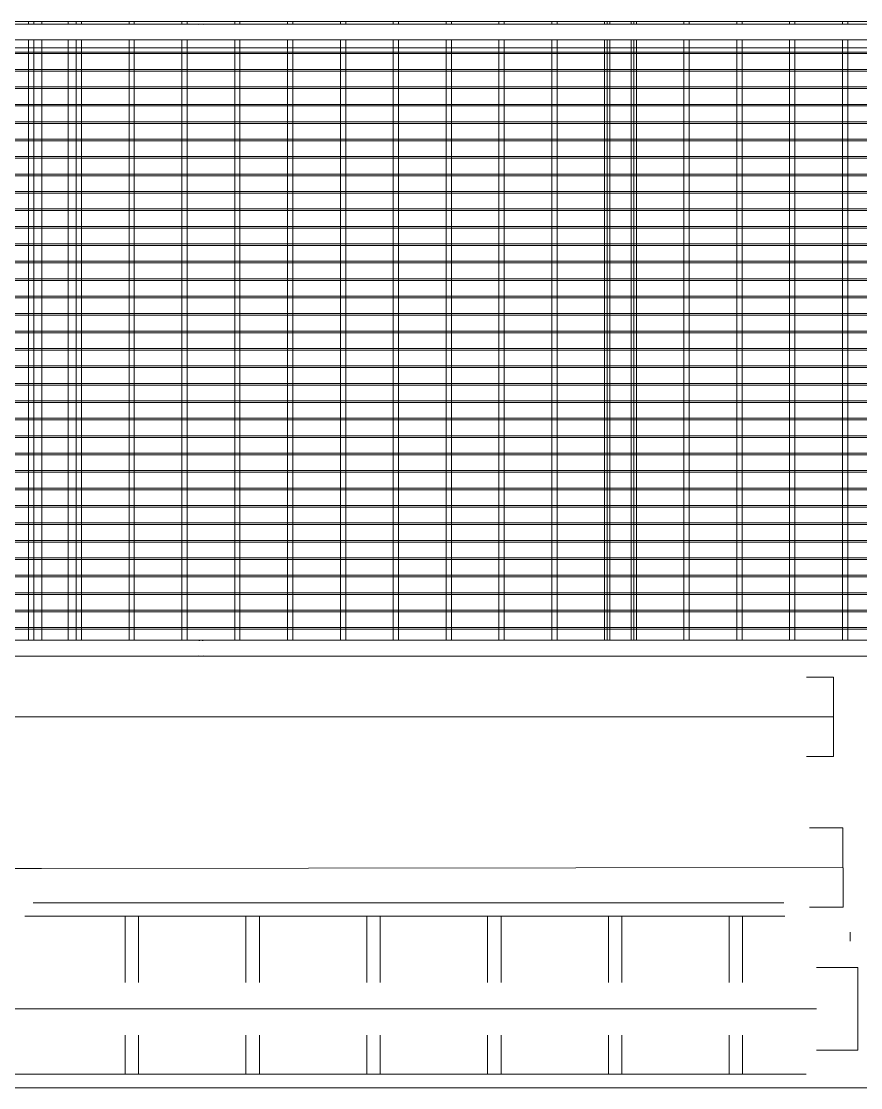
# Model space of a CAD drawing. Header units: centimetres. Extents: x -1762 to 3746, y -261 to 6534.
# Drawn here: x 1764.3 to 1923.1, y 2745.9 to 2947.7 of the extents above; entities that cross this region are included whole.
import ezdxf

# ---------------------------------------------------------------- set-up
doc = ezdxf.new("R2010")
doc.units = ezdxf.units.CM
for name, color, linetype, lineweight in [('A-FLOR-HRAL', 7, 'Continuous', 9), ('A-GENM', 7, 'Continuous', 9), ('E-CABL-TRAY', 7, 'Continuous', 9), ('M-HVAC-DUCT', 7, 'Continuous', 9), ('P-PIPE', 7, 'Continuous', 9)]:
    doc.layers.add(name, color=color, linetype=linetype, lineweight=lineweight)

# ---------------------------------------------------------------- blocks, each defined once
blk = doc.blocks.new('M_RVR_Grating - 1_12 x 1_00-V68-Planta bodega almacenamiento congelados')
at = {"layer": 'A-GENM', "color": 254, "true_color": 0xd4d4d4}
for p, q in [((-55, 56), (-57.12, 56)), ((56.47, 56), (-57.12, 56)), ((-55, 56), (-55, -56)), ((-54.7, 56), (-55, 56)), ((-55, -56), (-55, 56)), ((-54.7, -56), (-54.7, 56)), ((-51.7, 56), (-51.7, -56)), ((-51.4, 56), (-51.7, 56)), ((-51.4, -56), (-51.4, 56)), ((-48.4, 56), (-48.4, -56)), ((-48.1, 56), (-48.4, 56)), ((-48.1, -56), (-48.1, 56)), ((-45.1, 56), (-45.1, -56)), ((-44.8, 56), (-45.1, 56)), ((-44.8, -56), (-44.8, 56)), ((-41.8, 56), (-41.8, -56)), ((-41.5, 56), (-41.8, 56)), ((-41.5, -56), (-41.5, 56)), ((-38.5, 56), (-38.5, -56)), ((-38.2, 56), (-38.5, 56)), ((-38.2, -56), (-38.2, 56)), ((-35.2, 56), (-35.2, -56)), ((-34.9, 56), (-35.2, 56)), ((-34.9, -56), (-34.9, 56)), ((-31.9, 56), (-31.9, -56)), ((-31.6, 56), (-31.9, 56)), ((-31.6, -56), (-31.6, 56)), ((-28.6, 56), (-28.6, -56)), ((-28.3, 56), (-28.6, 56)), ((-28.3, -56), (-28.3, 56)), ((-25.3, 56), (-25.3, -56)), ((-25, 56), (-25.3, 56)), ((-25, -56), (-25, 56)), ((-22, 56), (-22, -56)), ((-21.7, 56), (-22, 56)), ((-21.7, -56), (-21.7, 56)), ((-18.7, 56), (-18.7, -56)), ((-18.4, 56), (-18.7, 56)), ((-18.4, -56), (-18.4, 56)), ((-15.4, 56), (-15.4, -56)), ((-15.1, 56), (-15.4, 56)), ((-15.1, -56), (-15.1, 56)), ((-12.1, 56), (-12.1, -56)), ((-11.8, 56), (-12.1, 56)), ((-11.8, -56), (-11.8, 56)), ((-8.8, 56), (-8.8, -56)), ((-8.5, 56), (-8.8, 56)), ((-8.5, -56), (-8.5, 56)), ((-5.5, 56), (-5.5, -56)), ((-5.2, 56), (-5.5, 56)), ((-5.2, -56), (-5.2, 56)), ((-2.2, 56), (-2.2, -56)), ((-1.9, 56), (-2.2, 56)), ((-1.9, -56), (-1.9, 56)), ((1.1, 56), (1.1, -56)), ((1.4, 56), (1.1, 56)), ((1.4, -56), (1.4, 56)), ((4.4, 56), (4.4, -56)), ((4.7, 56), (4.4, 56)), ((4.7, -56), (4.7, 56)), ((7.7, 56), (7.7, -56)), ((8, 56), (7.7, 56)), ((8, -56), (8, 56)), ((11, 56), (11, -56)), ((11.3, 56), (11, 56)), ((11.3, -56), (11.3, 56)), ((14.3, 56), (14.3, -56)), ((14.6, 56), (14.3, 56)), ((14.6, -56), (14.6, 56)), ((17.6, 56), (17.6, -56)), ((17.9, 56), (17.6, 56)), ((17.9, -56), (17.9, 56)), ((20.9, 56), (20.9, -56)), ((21.2, 56), (20.9, 56)), ((21.2, -56), (21.2, 56)), ((24.2, 56), (24.2, -56)), ((24.5, 56), (24.2, 56)), ((24.5, -56), (24.5, 56)), ((27.5, 56), (27.5, -56)), ((27.8, 56), (27.5, 56)), ((27.8, -56), (27.8, 56)), ((30.8, 56), (30.8, -56)), ((31.1, 56), (30.8, 56)), ((31.1, -56), (31.1, 56)), ((34.1, 56), (34.1, -56)), ((34.4, 56), (34.1, 56)), ((34.4, -56), (34.4, 56)), ((37.4, 56), (37.4, -56)), ((37.7, 56), (37.4, 56)), ((37.7, -56), (37.7, 56)), ((40.7, 56), (40.7, -56)), ((41, 56), (40.7, 56)), ((41, -56), (41, 56)), ((44, 56), (44, -56)), ((44.3, 56), (44, 56)), ((44.3, -56), (44.3, 56)), ((47.3, 56), (47.3, -56)), ((47.6, 56), (47.3, 56)), ((47.6, -56), (47.6, 56)), ((50.6, 56), (50.6, -56)), ((50.9, 56), (50.6, 56)), ((50.9, -56), (50.9, 56)), ((53.9, 56), (53.9, -56)), ((54.2, 56), (53.9, 56)), ((54.2, -56), (54.2, 56)), ((55, 56), (55, -56)), ((56.47, 56), (55, 56)), ((60, 56), (59.45, 56)), ((60, 56), (59.45, 56)), ((60, -56), (60, 56)), ((60, 51), (60, 56)), ((56.47, 51.5), (-57.12, 51.5)), ((-57.12, 51), (56.47, 51)), ((-57.12, 50.5), (56.47, 50.5)), ((60, 51.5), (59.45, 51.5)), ((59.45, 51), (60, 51)), ((59.45, 50.5), (60, 50.5)), ((56.47, 41.5), (-57.12, 41.5)), ((-57.12, 40.5), (56.47, 40.5)), ((60, 41.5), (59.45, 41.5)), ((59.45, 40.5), (60, 40.5)), ((56.47, 31.5), (-57.13, 31.5)), ((-57.13, 30.5), (56.47, 30.5)), ((60, 31.5), (59.45, 31.5)), ((59.45, 30.5), (60, 30.5)), ((56.47, 21.5), (-57.13, 21.5)), ((-57.13, 20.5), (56.47, 20.5)), ((60, 21.5), (59.44, 21.5)), ((59.44, 20.5), (60, 20.5)), ((56.47, 11.5), (-57.1, 11.5)), ((-57.1, 10.5), (56.47, 10.5)), ((60, 11.5), (59.47, 11.5)), ((59.47, 10.5), (60, 10.5)), ((56.47, 1.5), (-57.1, 1.5)), ((-57.1, 0.5), (56.47, 0.5)), ((60, 1.5), (59.47, 1.5)), ((59.47, 0.5), (60, 0.5)), ((56.47, -8.5), (-57.1, -8.5)), ((-57.1, -9.5), (56.47, -9.5)), ((60, -8.5), (59.47, -8.5)), ((59.47, -9.5), (60, -9.5)), ((56.47, -18.5), (-57.1, -18.5)), ((-57.1, -19.5), (56.47, -19.5)), ((60, -18.5), (59.47, -18.5)), ((59.47, -19.5), (60, -19.5)), ((56.49, -28.5), (-57.1, -28.5)), ((-57.1, -29.5), (56.49, -29.5)), ((60, -28.5), (59.47, -28.5)), ((59.47, -29.5), (60, -29.5)), ((56.49, -38.5), (-57.1, -38.5)), ((-57.1, -39.5), (56.49, -39.5)), ((60, -38.5), (59.47, -38.5)), ((59.47, -39.5), (60, -39.5)), ((56.49, -48.5), (-57.1, -48.5)), ((-57.1, -49.5), (56.49, -49.5)), ((60, -48.5), (59.47, -48.5)), ((59.47, -49.5), (60, -49.5)), ((56.49, -51), (-57.1, -51)), ((60, -51), (59.47, -51)), ((60, -56), (60, -51)), ((-57.1, -56), (-55, -56)), ((-57.1, -56), (56.49, -56)), ((-55, -56), (-54.7, -56)), ((-51.7, -56), (-51.4, -56)), ((-48.4, -56), (-48.1, -56)), ((-45.1, -56), (-44.8, -56)), ((-41.8, -56), (-41.5, -56)), ((-38.5, -56), (-38.2, -56)), ((-35.2, -56), (-34.9, -56)), ((-31.9, -56), (-31.6, -56)), ((-28.6, -56), (-28.3, -56)), ((-25.3, -56), (-25, -56)), ((-22, -56), (-21.7, -56)), ((-18.7, -56), (-18.4, -56)), ((-15.4, -56), (-15.1, -56)), ((-12.1, -56), (-11.8, -56)), ((-8.8, -56), (-8.5, -56)), ((-5.5, -56), (-5.2, -56)), ((-2.2, -56), (-1.9, -56)), ((1.1, -56), (1.4, -56)), ((4.4, -56), (4.7, -56)), ((7.7, -56), (8, -56)), ((11, -56), (11.3, -56)), ((14.3, -56), (14.6, -56)), ((17.6, -56), (17.9, -56)), ((20.9, -56), (21.2, -56)), ((24.2, -56), (24.5, -56)), ((27.5, -56), (27.8, -56)), ((30.8, -56), (31.1, -56)), ((34.1, -56), (34.4, -56)), ((37.4, -56), (37.7, -56)), ((40.7, -56), (41, -56)), ((44, -56), (44.3, -56)), ((47.3, -56), (47.6, -56)), ((50.6, -56), (50.9, -56)), ((53.9, -56), (54.2, -56)), ((55, -56), (56.49, -56)), ((59.47, -56), (60, -56)), ((59.47, -56), (60, -56))]:
    blk.add_line(p, q, dxfattribs=at)
blk = doc.blocks.new('M_RVR_Grating - 1_12 x 1_00-V69-Planta bodega almacenamiento congelados')
at = {"layer": 'A-GENM', "color": 254, "true_color": 0xd4d4d4}
for p, q in [((-55, 56), (-57.1, 56)), ((56.49, 56), (-57.1, 56)), ((-54.7, 56), (-55, 56)), ((-55, 56), (-55, -56)), ((-55, -56), (-55, 56)), ((-54.7, -56), (-54.7, 56)), ((-51.4, 56), (-51.7, 56)), ((-51.7, 56), (-51.7, -56)), ((-51.4, -56), (-51.4, 56)), ((-48.1, 56), (-48.4, 56)), ((-48.4, 56), (-48.4, -56)), ((-48.1, -56), (-48.1, 56)), ((-44.8, 56), (-45.1, 56)), ((-45.1, 56), (-45.1, -56)), ((-44.8, -56), (-44.8, 56)), ((-41.5, 56), (-41.8, 56)), ((-41.8, 56), (-41.8, -56)), ((-41.5, -56), (-41.5, 56)), ((-38.2, 56), (-38.5, 56)), ((-38.5, 56), (-38.5, -56)), ((-38.2, -56), (-38.2, 56)), ((-34.9, 56), (-35.2, 56)), ((-35.2, 56), (-35.2, -56)), ((-34.9, -56), (-34.9, 56)), ((-31.6, 56), (-31.9, 56)), ((-31.9, 56), (-31.9, -56)), ((-31.6, -56), (-31.6, 56)), ((-28.3, 56), (-28.6, 56)), ((-28.6, 56), (-28.6, -56)), ((-28.3, -56), (-28.3, 56)), ((-25, 56), (-25.3, 56)), ((-25.3, 56), (-25.3, -56)), ((-25, -56), (-25, 56)), ((-21.7, 56), (-22, 56)), ((-22, 56), (-22, -56)), ((-21.7, -56), (-21.7, 56)), ((-18.4, 56), (-18.7, 56)), ((-18.7, 56), (-18.7, -56)), ((-18.4, -56), (-18.4, 56)), ((-15.1, 56), (-15.4, 56)), ((-15.4, 56), (-15.4, -56)), ((-15.1, -56), (-15.1, 56)), ((-11.8, 56), (-12.1, 56)), ((-12.1, 56), (-12.1, -56)), ((-11.8, -56), (-11.8, 56)), ((-8.5, 56), (-8.8, 56)), ((-8.8, 56), (-8.8, -56)), ((-8.5, -56), (-8.5, 56)), ((-5.2, 56), (-5.5, 56)), ((-5.5, 56), (-5.5, -56)), ((-5.2, -56), (-5.2, 56)), ((-1.9, 56), (-2.2, 56)), ((-2.2, 56), (-2.2, -56)), ((-1.9, -56), (-1.9, 56)), ((1.4, 56), (1.1, 56)), ((1.1, 56), (1.1, -56)), ((1.4, -56), (1.4, 56)), ((4.7, 56), (4.4, 56)), ((4.4, 56), (4.4, -56)), ((4.7, -56), (4.7, 56)), ((8, 56), (7.7, 56)), ((7.7, 56), (7.7, -56)), ((8, -56), (8, 56)), ((11.3, 56), (11, 56)), ((11, 56), (11, -56)), ((11.3, -56), (11.3, 56)), ((14.6, 56), (14.3, 56)), ((14.3, 56), (14.3, -56)), ((14.6, -56), (14.6, 56)), ((17.9, 56), (17.6, 56)), ((17.6, 56), (17.6, -56)), ((17.9, -56), (17.9, 56)), ((21.2, 56), (20.9, 56)), ((20.9, 56), (20.9, -56)), ((21.2, -56), (21.2, 56)), ((24.5, 56), (24.2, 56)), ((24.2, 56), (24.2, -56)), ((24.5, -56), (24.5, 56)), ((27.8, 56), (27.5, 56)), ((27.5, 56), (27.5, -56)), ((27.8, -56), (27.8, 56)), ((31.1, 56), (30.8, 56)), ((30.8, 56), (30.8, -56)), ((31.1, -56), (31.1, 56)), ((34.4, 56), (34.1, 56)), ((34.1, 56), (34.1, -56)), ((34.4, -56), (34.4, 56)), ((37.7, 56), (37.4, 56)), ((37.4, 56), (37.4, -56)), ((37.7, -56), (37.7, 56)), ((41, 56), (40.7, 56)), ((40.7, 56), (40.7, -56)), ((41, -56), (41, 56)), ((44.3, 56), (44, 56)), ((44, 56), (44, -56)), ((44.3, -56), (44.3, 56)), ((47.6, 56), (47.3, 56)), ((47.3, 56), (47.3, -56)), ((47.6, -56), (47.6, 56)), ((50.9, 56), (50.6, 56)), ((50.6, 56), (50.6, -56)), ((50.9, -56), (50.9, 56)), ((54.2, 56), (53.9, 56)), ((53.9, 56), (53.9, -56)), ((54.2, -56), (54.2, 56)), ((56.49, 56), (55, 56)), ((55, 56), (55, -56)), ((60, 56), (59.47, 56)), ((60, 56), (59.47, 56)), ((60, -56), (60, 56)), ((60, 51), (60, 56)), ((-57.1, 51), (56.49, 51)), ((59.47, 51), (60, 51)), ((56.49, 49.5), (-57.1, 49.5)), ((-57.1, 48.5), (56.49, 48.5)), ((60, 49.5), (59.47, 49.5)), ((59.47, 48.5), (60, 48.5)), ((56.49, 39.5), (-57.1, 39.5)), ((-57.1, 38.5), (56.49, 38.5)), ((60, 39.5), (59.47, 39.5)), ((59.47, 38.5), (60, 38.5)), ((56.49, 29.5), (-57.1, 29.5)), ((-57.1, 28.5), (56.49, 28.5)), ((60, 29.5), (59.47, 29.5)), ((59.47, 28.5), (60, 28.5)), ((56.48, 19.5), (-57.1, 19.5)), ((-57.1, 18.5), (56.48, 18.5)), ((60, 19.5), (59.47, 19.5)), ((59.47, 18.5), (60, 18.5)), ((56.48, 9.5), (-57.1, 9.5)), ((-57.1, 8.5), (56.48, 8.5)), ((60, 9.5), (59.47, 9.5)), ((59.47, 8.5), (60, 8.5)), ((56.48, -0.5), (-57.1, -0.5)), ((-57.1, -1.5), (56.48, -1.5)), ((60, -0.5), (59.47, -0.5)), ((59.47, -1.5), (60, -1.5)), ((56.48, -10.5), (-57.1, -10.5)), ((-57.1, -11.5), (56.48, -11.5)), ((60, -10.5), (59.47, -10.5)), ((59.47, -11.5), (60, -11.5)), ((56.48, -20.5), (-57.1, -20.5)), ((-57.1, -21.5), (56.48, -21.5)), ((60, -20.5), (59.47, -20.5)), ((59.47, -21.5), (60, -21.5)), ((56.48, -30.5), (-57.1, -30.5)), ((-57.1, -31.5), (56.48, -31.5)), ((60, -30.5), (59.47, -30.5)), ((59.47, -31.5), (60, -31.5)), ((56.48, -40.5), (-57.1, -40.5)), ((-57.1, -41.5), (56.48, -41.5)), ((60, -40.5), (59.47, -40.5)), ((59.47, -41.5), (60, -41.5)), ((56.48, -50.5), (-57.1, -50.5)), ((56.48, -51), (-57.1, -51)), ((-57.1, -51.5), (56.48, -51.5)), ((60, -50.5), (59.47, -50.5)), ((60, -51), (59.47, -51)), ((59.47, -51.5), (60, -51.5)), ((60, -56), (60, -51)), ((-57.1, -56), (-55, -56)), ((-57.1, -56), (56.48, -56)), ((-55, -56), (-54.7, -56)), ((-51.7, -56), (-51.4, -56)), ((-48.4, -56), (-48.1, -56)), ((-45.1, -56), (-44.8, -56)), ((-41.8, -56), (-41.5, -56)), ((-38.5, -56), (-38.2, -56)), ((-35.2, -56), (-34.9, -56)), ((-31.9, -56), (-31.6, -56)), ((-28.6, -56), (-28.3, -56)), ((-25.3, -56), (-25, -56)), ((-22, -56), (-21.7, -56)), ((-18.7, -56), (-18.4, -56)), ((-15.4, -56), (-15.1, -56)), ((-12.1, -56), (-11.8, -56)), ((-8.8, -56), (-8.5, -56)), ((-5.5, -56), (-5.2, -56)), ((-2.2, -56), (-1.9, -56)), ((1.1, -56), (1.4, -56)), ((4.4, -56), (4.7, -56)), ((7.7, -56), (8, -56)), ((11, -56), (11.3, -56)), ((14.3, -56), (14.6, -56)), ((17.6, -56), (17.9, -56)), ((20.9, -56), (21.2, -56)), ((24.2, -56), (24.5, -56)), ((27.5, -56), (27.8, -56)), ((30.8, -56), (31.1, -56)), ((34.1, -56), (34.4, -56)), ((37.4, -56), (37.7, -56)), ((40.7, -56), (41, -56)), ((44, -56), (44.3, -56)), ((47.3, -56), (47.6, -56)), ((50.6, -56), (50.9, -56)), ((53.9, -56), (54.2, -56)), ((55, -56), (56.48, -56)), ((59.47, -56), (60, -56)), ((59.47, -56), (60, -56))]:
    blk.add_line(p, q, dxfattribs=at)
blk = doc.blocks.new('M_RVR_Grating - 1_12 x 1_00-V71-Planta bodega almacenamiento congelados')
at = {"layer": 'A-GENM', "color": 254, "true_color": 0xd4d4d4}
for p, q in [((-55, 56), (-57.1, 56)), ((56.48, 56), (-57.1, 56)), ((-55, 56), (-55, -56)), ((-54.7, 56), (-55, 56)), ((-55, -56), (-55, 56)), ((-54.7, -56), (-54.7, 56)), ((-51.7, 56), (-51.7, -56)), ((-51.4, 56), (-51.7, 56)), ((-51.4, -56), (-51.4, 56)), ((-48.4, 56), (-48.4, -56)), ((-48.1, 56), (-48.4, 56)), ((-48.1, -56), (-48.1, 56)), ((-45.1, 56), (-45.1, -56)), ((-44.8, 56), (-45.1, 56)), ((-44.8, -56), (-44.8, 56)), ((-41.8, 56), (-41.8, -56)), ((-41.5, 56), (-41.8, 56)), ((-41.5, -56), (-41.5, 56)), ((-38.5, 56), (-38.5, -56)), ((-38.2, 56), (-38.5, 56)), ((-38.2, -56), (-38.2, 56)), ((-35.2, 56), (-35.2, -56)), ((-34.9, 56), (-35.2, 56)), ((-34.9, -56), (-34.9, 56)), ((-31.9, 56), (-31.9, -56)), ((-31.6, 56), (-31.9, 56)), ((-31.6, -56), (-31.6, 56)), ((-28.6, 56), (-28.6, -56)), ((-28.3, 56), (-28.6, 56)), ((-28.3, -56), (-28.3, 56)), ((-25.3, 56), (-25.3, -56)), ((-25, 56), (-25.3, 56)), ((-25, -56), (-25, 56)), ((-22, 56), (-22, -56)), ((-21.7, 56), (-22, 56)), ((-21.7, -56), (-21.7, 56)), ((-18.7, 56), (-18.7, -56)), ((-18.4, 56), (-18.7, 56)), ((-18.4, -56), (-18.4, 56)), ((-15.4, 56), (-15.4, -56)), ((-15.1, 56), (-15.4, 56)), ((-15.1, -56), (-15.1, 56)), ((-12.1, 56), (-12.1, -56)), ((-11.8, 56), (-12.1, 56)), ((-11.8, -56), (-11.8, 56)), ((-8.8, 56), (-8.8, -56)), ((-8.5, 56), (-8.8, 56)), ((-8.5, -56), (-8.5, 56)), ((-5.5, 56), (-5.5, -56)), ((-5.2, 56), (-5.5, 56)), ((-5.2, -56), (-5.2, 56)), ((-2.2, 56), (-2.2, -56)), ((-1.9, 56), (-2.2, 56)), ((-1.9, -56), (-1.9, 56)), ((1.1, 56), (1.1, -56)), ((1.4, 56), (1.1, 56)), ((1.4, -56), (1.4, 56)), ((4.4, 56), (4.4, -56)), ((4.7, 56), (4.4, 56)), ((4.7, -56), (4.7, 56)), ((7.7, 56), (7.7, -56)), ((8, 56), (7.7, 56)), ((8, -56), (8, 56)), ((11, 56), (11, -56)), ((11.3, 56), (11, 56)), ((11.3, -56), (11.3, 56)), ((14.3, 56), (14.3, -56)), ((14.6, 56), (14.3, 56)), ((14.6, -56), (14.6, 56)), ((17.6, 56), (17.6, -56)), ((17.9, 56), (17.6, 56)), ((17.9, -56), (17.9, 56)), ((20.9, 56), (20.9, -56)), ((21.2, 56), (20.9, 56)), ((21.2, -56), (21.2, 56)), ((24.2, 56), (24.2, -56)), ((24.5, 56), (24.2, 56)), ((24.5, -56), (24.5, 56)), ((27.5, 56), (27.5, -56)), ((27.8, 56), (27.5, 56)), ((27.8, -56), (27.8, 56)), ((30.8, 56), (30.8, -56)), ((31.1, 56), (30.8, 56)), ((31.1, -56), (31.1, 56)), ((34.1, 56), (34.1, -56)), ((34.4, 56), (34.1, 56)), ((34.4, -56), (34.4, 56)), ((37.4, 56), (37.4, -56)), ((37.7, 56), (37.4, 56)), ((37.7, -56), (37.7, 56)), ((40.7, 56), (40.7, -56)), ((41, 56), (40.7, 56)), ((41, -56), (41, 56)), ((44, 56), (44, -56)), ((44.3, 56), (44, 56)), ((44.3, -56), (44.3, 56)), ((47.3, 56), (47.3, -56)), ((47.6, 56), (47.3, 56)), ((47.6, -56), (47.6, 56)), ((50.6, 56), (50.6, -56)), ((50.9, 56), (50.6, 56)), ((50.9, -56), (50.9, 56)), ((53.9, 56), (53.9, -56)), ((54.2, 56), (53.9, 56)), ((54.2, -56), (54.2, 56)), ((55, 56), (55, -56)), ((56.48, 56), (55, 56)), ((60, 56), (59.47, 56)), ((60, 56), (59.47, 56)), ((60, -56), (60, 56)), ((60, 51), (60, 56)), ((56.48, 51.5), (-57.1, 51.5)), ((-57.1, 51), (56.48, 51)), ((-57.1, 50.5), (56.48, 50.5)), ((60, 51.5), (59.47, 51.5)), ((59.47, 51), (60, 51)), ((59.47, 50.5), (60, 50.5)), ((56.48, 41.5), (-57.1, 41.5)), ((-57.1, 40.5), (56.48, 40.5)), ((60, 41.5), (59.47, 41.5)), ((59.47, 40.5), (60, 40.5)), ((56.48, 31.5), (-57.1, 31.5)), ((-57.1, 30.5), (56.48, 30.5)), ((60, 31.5), (59.47, 31.5)), ((59.47, 30.5), (60, 30.5)), ((56.47, 21.5), (-57.1, 21.5)), ((-57.1, 20.5), (56.47, 20.5)), ((60, 21.5), (59.47, 21.5)), ((59.47, 20.5), (60, 20.5)), ((56.47, 11.5), (-57.1, 11.5)), ((-57.1, 10.5), (56.47, 10.5)), ((60, 11.5), (59.47, 11.5)), ((59.47, 10.5), (60, 10.5)), ((56.47, 1.5), (-57.1, 1.5)), ((-57.1, 0.5), (56.47, 0.5)), ((60, 1.5), (59.47, 1.5)), ((59.47, 0.5), (60, 0.5)), ((56.47, -8.5), (-57.1, -8.5)), ((-57.1, -9.5), (56.47, -9.5)), ((60, -8.5), (59.47, -8.5)), ((59.47, -9.5), (60, -9.5)), ((56.47, -18.5), (-57.1, -18.5)), ((-57.1, -19.5), (56.47, -19.5)), ((60, -18.5), (59.47, -18.5)), ((59.47, -19.5), (60, -19.5)), ((56.47, -28.5), (-57.1, -28.5)), ((-57.1, -29.5), (56.47, -29.5)), ((60, -28.5), (59.47, -28.5)), ((59.47, -29.5), (60, -29.5)), ((56.47, -38.5), (-57.1, -38.5)), ((-57.1, -39.5), (56.47, -39.5)), ((60, -38.5), (59.47, -38.5)), ((59.47, -39.5), (60, -39.5)), ((56.5, -48.5), (-57.11, -48.5)), ((-57.11, -49.5), (56.47, -49.5)), ((60, -48.5), (59.46, -48.5)), ((59.46, -49.5), (60, -49.5)), ((-60, -52.35), (-60, -56)), ((-60, -52.35), (-60, -56)), ((56.49, -51), (-57.13, -51)), ((60, -51), (59.44, -51)), ((60, -56), (60, -51)), ((57.2, -53.29), (57.2, -56)), ((57.5, -56), (57.5, -53.44)), ((-60, -56), (-55, -56)), ((-60, -56), (60, -56)), ((-55, -56), (-54.7, -56)), ((-51.7, -56), (-51.4, -56)), ((-48.4, -56), (-48.1, -56)), ((-45.1, -56), (-44.8, -56)), ((-41.8, -56), (-41.5, -56)), ((-38.5, -56), (-38.2, -56)), ((-35.2, -56), (-34.9, -56)), ((-31.9, -56), (-31.6, -56)), ((-28.6, -56), (-28.3, -56)), ((-25.3, -56), (-25, -56)), ((-22, -56), (-21.7, -56)), ((-18.7, -56), (-18.4, -56)), ((-15.4, -56), (-15.1, -56)), ((-12.1, -56), (-11.8, -56)), ((-8.8, -56), (-8.5, -56)), ((-5.5, -56), (-5.2, -56)), ((-2.2, -56), (-1.9, -56)), ((1.1, -56), (1.4, -56)), ((4.4, -56), (4.7, -56)), ((7.7, -56), (8, -56)), ((11, -56), (11.3, -56)), ((14.3, -56), (14.6, -56)), ((17.6, -56), (17.9, -56)), ((20.9, -56), (21.2, -56)), ((24.2, -56), (24.5, -56)), ((27.5, -56), (27.8, -56)), ((30.8, -56), (31.1, -56)), ((34.1, -56), (34.4, -56)), ((37.4, -56), (37.7, -56)), ((40.7, -56), (41, -56)), ((44, -56), (44.3, -56)), ((47.3, -56), (47.6, -56)), ((50.6, -56), (50.9, -56)), ((53.9, -56), (54.2, -56)), ((55, -56), (60, -56)), ((57.2, -56), (57.5, -56))]:
    blk.add_line(p, q, dxfattribs=at)
blk = doc.blocks.new('Railings 52 - Railings 41-1808123-Planta bodega almacenamiento congelados')
at = {"layer": 'A-FLOR-HRAL', "color": 254, "true_color": 0xd4d4d4}
for p, q in [((2413.61, 4534.39), (2413.61, 4024.34)), ((2416.61, 4024.34), (2416.61, 4534.39))]:
    blk.add_line(p, q, dxfattribs=at)
for start, end in [(165, 195), (345, 15)]:
    blk.add_arc((2415.11, 4201.25), 1.5, start, end, dxfattribs=at)
blk = doc.blocks.new('Railings 56 - Railings 41-1808293-Planta bodega almacenamiento congelados')
at = {"layer": 'A-FLOR-HRAL', "color": 254, "true_color": 0xd4d4d4}
for p, q in [((2413.61, 1750.37), (2413.61, 1240.32)), ((2416.61, 1240.32), (2416.61, 1750.37))]:
    blk.add_line(p, q, dxfattribs=at)
for start, end in [(165, 195), (345, 15)]:
    blk.add_arc((2415.11, 1573.46), 1.5, start, end, dxfattribs=at)
blk = doc.blocks.new('PQ_RVR_EST-01_ZZ_ZZ_MO_T_A_rvt-1-Planta bodega almacenamiento congelados')
at = {"layer": 'A-FLOR-HRAL', "color": 254, "lineweight": 9, "true_color": 0xd4d4d4}
for name, p, rotation in [('Railings 52 - Railings 41-1808123-Planta bodega almacenamiento congelados', (5999.5, 530.54), 89.9999999999999), ('Railings 56 - Railings 41-1808293-Planta bodega almacenamiento congelados', (224.79, 5244.18), 270.0000000000001)]:
    blk.add_blockref(name, p, dxfattribs=dict(at, rotation=rotation))
at = {"layer": 'A-GENM', "color": 254, "lineweight": 9, "true_color": 0xd4d4d4}
for name, p, rotation in [('M_RVR_Grating - 1_12 x 1_00-V68-Planta bodega almacenamiento congelados', (1717.13, 2887.67), 89.9999999999999), ('M_RVR_Grating - 1_12 x 1_00-V69-Planta bodega almacenamiento congelados', (1824.13, 2887.67), 90.0000000000001), ('M_RVR_Grating - 1_12 x 1_00-V71-Planta bodega almacenamiento congelados', (1931.13, 2887.67), 89.9999999999999)]:
    blk.add_blockref(name, p, dxfattribs=dict(at, rotation=rotation))

msp = doc.modelspace()

# ---------------------------------------------------------------- linework, layer by layer
at = {"layer": 'E-CABL-TRAY'}
for p, q in [((1908.55, 2780.94), (1766.51, 2780.94)), ((1908.72, 2778.4), (1764.93, 2778.4)), ((1783.9, 2778.4), (1783.9, 2765.86)), ((1786.44, 2778.4), (1786.44, 2765.86)), ((1806.76, 2778.4), (1806.76, 2765.86)), ((1809.3, 2778.4), (1809.3, 2765.86)), ((1829.62, 2778.4), (1829.62, 2765.86)), ((1832.16, 2778.4), (1832.16, 2765.86)), ((1852.48, 2778.4), (1852.48, 2765.86)), ((1855.02, 2778.4), (1855.02, 2765.86)), ((1875.34, 2778.4), (1875.34, 2765.86)), ((1877.88, 2778.4), (1877.88, 2765.86)), ((1898.2, 2778.4), (1898.2, 2765.86)), ((1900.74, 2778.4), (1900.74, 2765.86)), ((1921.06, 2775.35), (1921.06, 2773.68)), ((1783.9, 2755.86), (1783.9, 2748.48)), ((1786.44, 2755.86), (1786.44, 2748.48)), ((1806.76, 2755.86), (1806.76, 2748.48)), ((1809.3, 2755.86), (1809.3, 2748.48)), ((1829.62, 2755.86), (1829.62, 2748.48)), ((1832.16, 2755.86), (1832.16, 2748.48)), ((1852.48, 2755.86), (1852.48, 2748.48)), ((1855.02, 2755.86), (1855.02, 2748.48)), ((1875.34, 2755.86), (1875.34, 2748.48)), ((1877.88, 2755.86), (1877.88, 2748.48)), ((1898.2, 2755.86), (1898.2, 2748.48)), ((1900.74, 2755.86), (1900.74, 2748.48)), ((1912.73, 2748.48), (1756.8, 2748.48)), ((1990.91, 2745.94), (1754.45, 2745.94))]:
    msp.add_line(p, q, dxfattribs=at)
at = {"layer": 'M-HVAC-DUCT', "color": 6, "true_color": 0xff00ff}
for p, q in [((1917.92, 2823.59), (1912.84, 2823.59)), ((1917.92, 2823.59), (1917.92, 2808.59)), ((1713.38, 2816.09), (1917.92, 2816.09)), ((1917.92, 2808.59), (1912.84, 2808.59)), ((1919.72, 2795.08), (1913.37, 2795.08)), ((1919.72, 2795.08), (1919.73, 2780.08)), ((1768.08, 2787.43), (1763.04, 2787.42)), ((1768.08, 2787.43), (1919.72, 2787.58)), ((1919.73, 2780.08), (1913.38, 2780.08))]:
    msp.add_line(p, q, dxfattribs=at)
at = {"layer": 'P-PIPE', "color": 6, "true_color": 0xff00ff}
for p, q in [((1914.72, 2768.68), (1922.54, 2768.68)), ((1922.54, 2768.68), (1922.54, 2753.05)), ((1756.25, 2760.86), (1914.72, 2760.86)), ((1914.72, 2753.05), (1922.54, 2753.05))]:
    msp.add_line(p, q, dxfattribs=at)

# ---------------------------------------------------------------- block references
at = {"lineweight": 5}
msp.add_blockref('PQ_RVR_EST-01_ZZ_ZZ_MO_T_A_rvt-1-Planta bodega almacenamiento congelados', (0, 0), dxfattribs=at)

doc.saveas('drawing.dxf')
